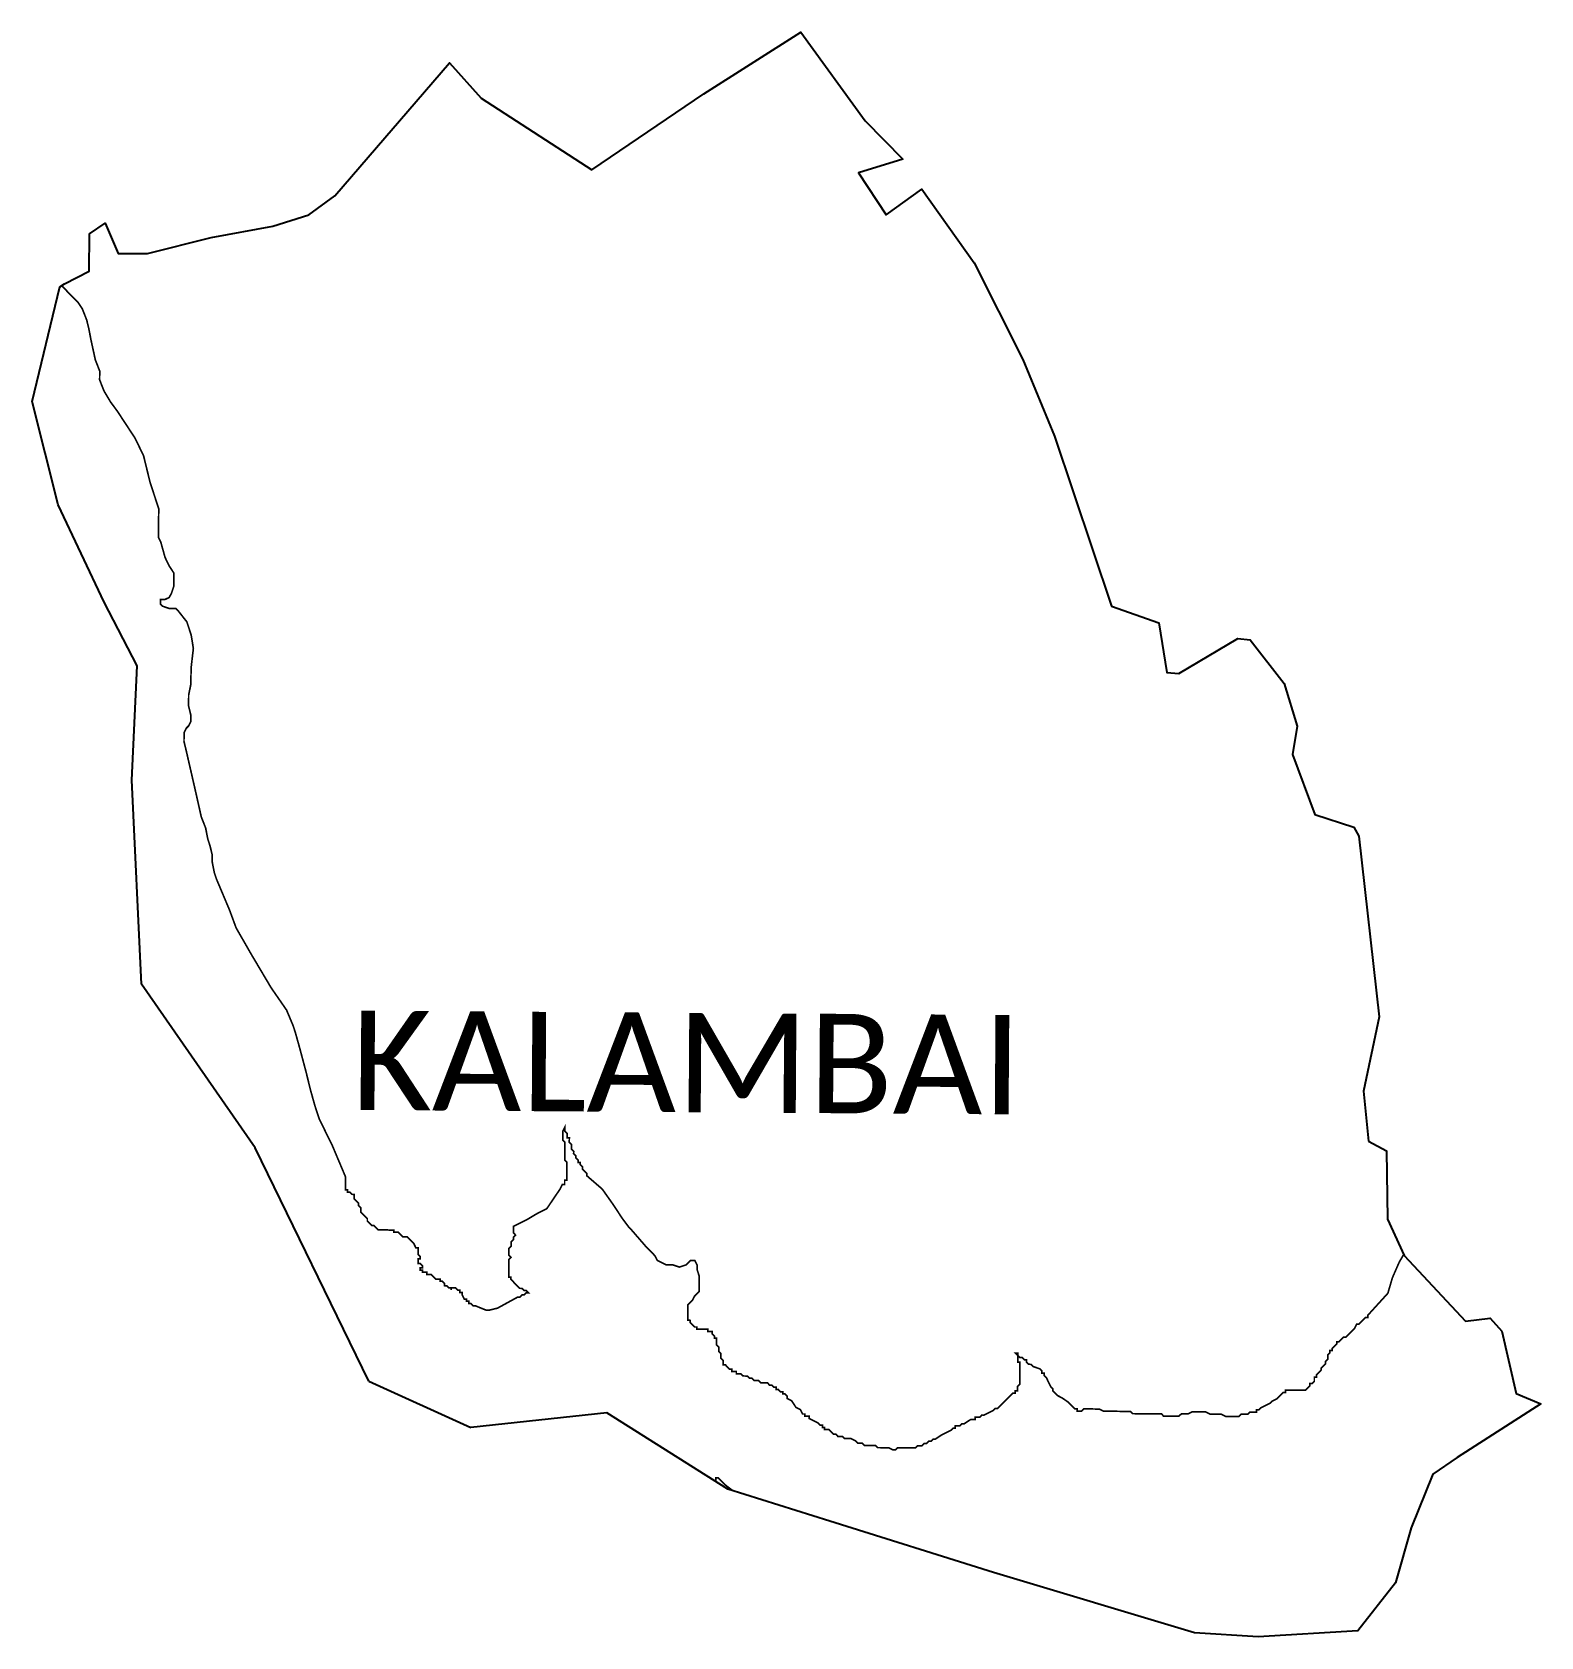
# Model space of a CAD drawing. Header units: metres. Extents: x 323313 to 326052, y 1818263 to 1821175.
import ezdxf

# ---------------------------------------------------------------- set-up
doc = ezdxf.new("R2010")
doc.units = ezdxf.units.M
for name, color, linetype in [('HAZARDS LINE', 1, 'Continuous'), ('village', 3, 'Continuous'), ('VILLAGE NAME', 250, 'Continuous')]:
    doc.layers.add(name, color=color, linetype=linetype)
doc.styles.get("Standard").update_dxf_attribs({"font": 'simplex.shx'})

msp = doc.modelspace()

# ---------------------------------------------------------------- linework, layer by layer
at = {"color": 3, "true_color": 0x00ff00, "flags": 128}
msp.add_lwpolyline([(323924.3, 1818727), (324109, 1818643)], dxfattribs=at)
at = {"layer": 'HAZARDS LINE', "lineweight": 18, "const_width": 3}
for points in [[(323366.5, 1820715), (323380.1, 1820701.3), (323396.1, 1820685.1), (323404.1, 1820673), (323412, 1820652.9), (323415.9, 1820636.8), (323419.8, 1820616.6), (323427.7, 1820580.4), (323435.6, 1820560.3), (323435.5, 1820544.2), (323443.4, 1820524), (323455.4, 1820503.9), (323467.4, 1820487.7), (323483.3, 1820463.5), (323499.2, 1820439.3), (323515.1, 1820407), (323526.9, 1820358.7), (323542.7, 1820310.4), (323542.6, 1820294.3), (323542.6, 1820278.2), (323542.4, 1820258.1), (323546.4, 1820250), (323554.3, 1820221.8), (323562.2, 1820205.7), (323570.2, 1820193.6), (323570.2, 1820181.6), (323570.1, 1820169.5), (323566, 1820157.4), (323561.9, 1820149.4), (323553.9, 1820145.5), (323545.8, 1820145.5), (323545.8, 1820137.5), (323549.8, 1820133.4), (323561.8, 1820129.3), (323573.9, 1820129.3), (323577.9, 1820125.2), (323593.8, 1820105), (323597.8, 1820092.9), (323601.7, 1820080.9), (323605.6, 1820056.7), (323601.4, 1820020.5), (323601.2, 1819992.4), (323597.1, 1819972.3), (323597, 1819952.2), (323600.9, 1819936.1), (323600.9, 1819924), (323596.8, 1819916), (323592.8, 1819912), (323588.7, 1819904), (323588.6, 1819887.9), (323592.5, 1819871.8), (323608.2, 1819803.4), (323620, 1819751), (323627.9, 1819730.9), (323631.8, 1819710.8), (323635.8, 1819698.7), (323639.7, 1819682.6), (323639.6, 1819670.5), (323643.5, 1819650.4), (323647.5, 1819638.3), (323659.4, 1819610.1), (323671.3, 1819581.9), (323683.2, 1819549.6), (323711, 1819501.2), (323746.9, 1819440.7), (323774.8, 1819400.4), (323786.7, 1819372.1), (323790.6, 1819360.1), (323798.5, 1819331.9), (323810.3, 1819287.6), (323818.2, 1819255.4), (323826.1, 1819227.2), (323834, 1819203), (323845.9, 1819178.8), (323857.8, 1819154.6), (323881.6, 1819098.2), (323881.6, 1819094.2), (323881.6, 1819086.1), (323881.5, 1819078.1), (323881.5, 1819074.1), (323885.5, 1819074), (323885.5, 1819070), (323889.5, 1819070), (323893.5, 1819066), (323897.5, 1819065.9), (323897.5, 1819061.9), (323897.5, 1819057.9), (323901.5, 1819053.9), (323905.5, 1819049.8), (323905.5, 1819045.8), (323909.5, 1819041.7), (323909.4, 1819033.7), (323913.4, 1819029.7), (323917.4, 1819025.6), (323921.4, 1819021.6), (323921.4, 1819017.6), (323925.4, 1819013.5), (323929.4, 1819009.5), (323933.4, 1819009.4), (323937.4, 1819005.4), (323941.4, 1819001.4), (323949.4, 1819001.3), (323953.5, 1819001.3), (323957.5, 1819001.3), (323961.5, 1819001.2), (323969.5, 1819001.2), (323969.5, 1818997.2), (323973.5, 1818997.2), (323977.5, 1818997.1), (323981.5, 1818993.1), (323985.5, 1818989), (323993.6, 1818989), (323997.6, 1818985), (324001.6, 1818980.9), (324005.6, 1818976.9), (324009.6, 1818968.8), (324013.6, 1818968.8), (324013.5, 1818964.8), (324013.5, 1818960.7), (324013.5, 1818956.7), (324017.5, 1818952.7), (324017.5, 1818948.7), (324013.5, 1818948.7), (324013.4, 1818944.7), (324013.4, 1818940.6), (324017.4, 1818940.6), (324021.4, 1818936.6), (324021.4, 1818932.6), (324017.4, 1818932.6), (324017.4, 1818928.6), (324021.4, 1818928.5), (324021.4, 1818924.5), (324029.4, 1818924.5), (324029.4, 1818920.4), (324037.4, 1818920.4), (324041.4, 1818916.4), (324045.4, 1818912.3), (324053.5, 1818912.3), (324053.4, 1818908.2), (324057.5, 1818908.2), (324061.4, 1818904.2), (324061.4, 1818900.2), (324065.4, 1818900.1), (324069.4, 1818896.1), (324073.5, 1818896.1), (324073.4, 1818892.1), (324073.5, 1818896.1), (324081.5, 1818896), (324085.5, 1818892), (324089.5, 1818892), (324089.5, 1818887.9), (324093.5, 1818887.9), (324093.5, 1818883.9), (324097.5, 1818875.8), (324101.5, 1818875.8), (324101.5, 1818871.8), (324105.5, 1818871.8), (324105.5, 1818867.7), (324109.5, 1818867.7), (324113.5, 1818863.7), (324117.5, 1818863.7), (324137.6, 1818855.5), (324141.6, 1818855.5), (324157.7, 1818859.4), (324194, 1818879.3), (324198, 1818879.3), (324202, 1818883.3), (324206.1, 1818883.3), (324210.1, 1818887.3), (324214.1, 1818887.2), (324210.1, 1818891.3), (324206.1, 1818891.3), (324202.1, 1818895.3), (324198.1, 1818895.4), (324194.1, 1818899.4), (324186.1, 1818907.5), (324182.1, 1818911.5), (324182.1, 1818915.6), (324178.1, 1818915.6), (324178.3, 1818947.8), (324182.3, 1818951.7), (324178.3, 1818955.8), (324178.4, 1818967.9), (324182.4, 1818971.9), (324182.5, 1818979.9), (324186.5, 1818983.9), (324186.5, 1818987.9), (324190.6, 1818991.9), (324186.6, 1818996), (324186.7, 1819008), (324194.7, 1819012), (324210.8, 1819019.9), (324231, 1819031.9), (324247.1, 1819039.8), (324255.2, 1819051.9), (324271.5, 1819075.9), (324275.5, 1819083.9), (324279.6, 1819083.9), (324279.6, 1819091.9), (324283.6, 1819091.9), (324283.8, 1819124.1), (324279.8, 1819128.1), (324280, 1819160.3), (324276, 1819164.3), (324276.1, 1819180.4), (324280.1, 1819188.4), (324280.1, 1819180.4), (324284.1, 1819176.3), (324284, 1819168.3), (324288.1, 1819168.3), (324288, 1819160.2), (324292, 1819156.2), (324292, 1819148.2), (324296, 1819144.1), (324295.9, 1819140.1), (324299.9, 1819136), (324299.9, 1819132), (324303.9, 1819128), (324303.9, 1819124), (324307.9, 1819123.9), (324307.9, 1819119.9), (324311.9, 1819115.9), (324311.9, 1819111.9), (324315.9, 1819107.8), (324319.9, 1819103.8), (324319.8, 1819099.7), (324347.8, 1819075.5), (324367.8, 1819047.2), (324383.7, 1819023), (324395.7, 1819006.8), (324399.7, 1819002.8), (324427.7, 1818970.5), (324443.6, 1818954.3), (324447.6, 1818946.2), (324463.7, 1818938.1), (324475.7, 1818938), (324487.8, 1818933.9), (324499.8, 1818937.9), (324507.9, 1818945.9), (324516, 1818945.8), (324519.9, 1818937.8), (324519.9, 1818929.7), (324523.8, 1818917.7), (324523.7, 1818889.5), (324515.6, 1818881.5), (324511.5, 1818873.5), (324507.5, 1818869.5), (324503.4, 1818865.5), (324503.3, 1818837.4), (324507.3, 1818837.3), (324507.3, 1818833.3), (324511.3, 1818829.3), (324515.3, 1818825.2), (324519.3, 1818825.2), (324519.3, 1818821.2), (324539.4, 1818821.1), (324539.4, 1818817), (324547.4, 1818817), (324547.4, 1818813), (324551.4, 1818808.9), (324551.3, 1818804.9), (324555.4, 1818804.9), (324555.3, 1818792.8), (324559.3, 1818788.8), (324559.3, 1818780.7), (324563.3, 1818776.7), (324563.2, 1818768.7), (324567.2, 1818764.6), (324567.2, 1818756.6), (324571.2, 1818756.6), (324575.2, 1818752.5), (324579.2, 1818748.5), (324583.2, 1818748.4), (324583.2, 1818744.4), (324591.2, 1818744.4), (324591.2, 1818740.4), (324599.2, 1818740.3), (324603.2, 1818736.3), (324611.3, 1818736.2), (324615.3, 1818732.2), (324619.3, 1818732.2), (324623.3, 1818728.1), (324631.3, 1818728.1), (324635.3, 1818724), (324647.4, 1818724), (324651.4, 1818719.9), (324655.4, 1818719.9), (324659.4, 1818715.9), (324663.4, 1818715.8), (324663.4, 1818711.8), (324667.4, 1818711.8), (324671.4, 1818707.7), (324675.4, 1818707.7), (324675.4, 1818703.7), (324679.4, 1818703.7), (324683.4, 1818699.6), (324683.4, 1818695.6), (324691.4, 1818691.5), (324699.4, 1818679.4), (324707.4, 1818675.4), (324711.4, 1818667.3), (324715.4, 1818667.3), (324715.4, 1818663.3), (324723.4, 1818663.2), (324723.4, 1818659.2), (324731.4, 1818655.1), (324739.4, 1818651.1), (324743.4, 1818647), (324747.4, 1818647), (324747.4, 1818643), (324751.4, 1818643), (324751.4, 1818638.9), (324759.5, 1818638.9), (324767.5, 1818630.8), (324771.5, 1818630.8), (324775.5, 1818626.7), (324783.5, 1818626.7), (324787.5, 1818622.6), (324799.6, 1818622.6), (324807.6, 1818618.5), (324811.6, 1818614.5), (324819.6, 1818614.4), (324823.6, 1818610.4), (324843.7, 1818610.3), (324847.7, 1818606.2), (324867.8, 1818606.1), (324875.8, 1818602), (324879.9, 1818602), (324883.9, 1818606), (324916.1, 1818605.8), (324920.1, 1818609.8), (324928.1, 1818609.8), (324932.2, 1818613.8), (324936.2, 1818613.8), (324940.3, 1818617.8), (324944.3, 1818617.7), (324948.3, 1818621.7), (324952.3, 1818621.7), (324964.4, 1818629.7), (324972.5, 1818633.7), (324980.6, 1818637.6), (324984.6, 1818641.6), (324988.6, 1818641.6), (324988.7, 1818645.6), (324996.7, 1818645.6), (325000.7, 1818649.6), (325004.8, 1818649.6), (325016.9, 1818657.5), (325024.9, 1818657.5), (325024.9, 1818661.5), (325033, 1818661.5), (325037, 1818665.5), (325041, 1818665.4), (325057.2, 1818673.4), (325061.2, 1818677.4), (325065.2, 1818677.4), (325073.3, 1818685.4), (325077.3, 1818689.4), (325081.4, 1818693.4), (325085.4, 1818697.4), (325093.5, 1818705.4), (325097.5, 1818705.3), (325097.6, 1818709.4), (325101.6, 1818709.3), (325101.6, 1818717.4), (325105.7, 1818721.4), (325105.9, 1818761.6), (325101.9, 1818761.6), (325101.9, 1818773.7), (325097.9, 1818777.7), (325102, 1818777.7), (325101.9, 1818773.7), (325105.9, 1818769.6), (325110, 1818769.6), (325114, 1818765.6), (325118, 1818765.5), (325118, 1818761.5), (325121.9, 1818757.5), (325126, 1818757.4), (325130, 1818753.4), (325142, 1818749.3), (325146, 1818745.3), (325146, 1818741.3), (325150, 1818741.2), (325150, 1818737.2), (325154, 1818733.2), (325157.9, 1818725.1), (325161.9, 1818717), (325165.9, 1818713), (325165.9, 1818709), (325173.9, 1818700.9), (325181.9, 1818696.8), (325193.9, 1818688.7), (325197.9, 1818684.7), (325201.9, 1818680.6), (325205.9, 1818676.6), (325209.9, 1818676.6), (325209.9, 1818672.5), (325218, 1818672.5), (325222, 1818676.5), (325250.1, 1818676.3), (325258.2, 1818672.3), (325306.4, 1818672), (325310.4, 1818667.9), (325362.7, 1818667.7), (325366.6, 1818663.6), (325394.8, 1818663.5), (325398.8, 1818667.4), (325410.9, 1818667.4), (325419, 1818671.4), (325443.1, 1818671.2), (325451.1, 1818667.2), (325471.2, 1818667), (325479.2, 1818663), (325503.3, 1818662.8), (325507.4, 1818666.8), (325519.4, 1818666.8), (325523.5, 1818670.8), (325535.5, 1818670.7), (325535.6, 1818674.7), (325539.6, 1818674.7), (325543.6, 1818678.7), (325559.7, 1818686.6), (325563.8, 1818690.6), (325571.9, 1818694.6), (325575.9, 1818698.6), (325579.9, 1818702.6), (325584, 1818706.6), (325588, 1818706.6), (325588, 1818710.6), (325624.2, 1818710.4), (325628.2, 1818714.4), (325632.3, 1818718.4), (325632.3, 1818722.4), (325636.3, 1818722.4), (325640.4, 1818726.4), (325640.4, 1818734.4), (325644.4, 1818734.4), (325644.5, 1818738.4), (325648.5, 1818742.4), (325652.5, 1818746.4), (325652.6, 1818750.5), (325660.7, 1818758.5), (325660.7, 1818762.5), (325664.7, 1818766.5), (325664.8, 1818774.5), (325668.8, 1818778.5), (325668.8, 1818782.5), (325672.9, 1818782.5), (325672.9, 1818786.5), (325681, 1818794.5), (325681, 1818798.5), (325685, 1818798.5), (325693.1, 1818806.5), (325697.1, 1818806.5), (325701.2, 1818810.5), (325705.2, 1818814.5), (325709.2, 1818818.5), (325713.3, 1818822.5), (325717.3, 1818830.5), (325721.4, 1818830.5), (325725.4, 1818834.5), (325733.5, 1818842.5), (325737.5, 1818842.5), (325737.5, 1818846.5), (325773.9, 1818886.5), (325782.1, 1818914.6), (325794.4, 1818942.7), (325802.7, 1818957)], [(324585.3, 1818527.8), (324570, 1818539.4), (324558, 1818551.6), (324553.9, 1818551.6), (324553.9, 1818544.5)]]:
    msp.add_lwpolyline(points, dxfattribs=at)
at = {"layer": 'village', "color": 3, "true_color": 0x00ff00}
for points in [[(323924.4, 1818726.9, 0), (323718, 1819150.4, 0), (323511.7, 1819447.2, 0), (323494, 1819817.5, 0), (323503.8, 1820024.9, 0), (323443.5, 1820140.6, 0), (323360.4, 1820317.6, 0), (323312.9, 1820504.7, 0), (323363, 1820712.9, 0), (323371.6, 1820718.2, 0), (323416.3, 1820741.7, 0), (323417.3, 1820809, 0), (323445.8, 1820828.7, 0), (323468.9, 1820773.3, 0), (323522.5, 1820773.3, 0), (323637.8, 1820802.8, 0), (323750.1, 1820823.2, 0), (323815.4, 1820843.6, 0), (323862.6, 1820878.1, 0), (324070.5, 1821119.8, 0), (324127.9, 1821055.5, 0), (324329.2, 1820925.4, 0), (324532.1, 1821063.4, 0), (324708.5, 1821175.4, 0), (324825.1, 1821014.3, 0), (324893.5, 1820945, 0), (324812.8, 1820919.8, 0), (324863, 1820843.9, 0), (324927.8, 1820890.1, 0), (325023.2, 1820756.5, 0), (325111, 1820580.9, 0), (325168.5, 1820441.9, 0), (325272, 1820133.5, 0), (325358.4, 1820103.5, 0), (325372.9, 1820013.3, 0), (325394.3, 1820011.2, 0), (325501.3, 1820074.9, 0), (325523.9, 1820072.2, 0), (325585.9, 1819993.2, 0), (325609.3, 1819915.8, 0), (325600.8, 1819864.3, 0), (325641.4, 1819755.1, 0), (325711.9, 1819732.6, 0), (325721.2, 1819716.2, 0), (325758.3, 1819388.4, 0), (325729.9, 1819253.2, 0), (325739, 1819162.2, 0)], [(325739, 1819162.2, 0), (325771.6, 1819144.7, 0), (325772.9, 1819020.9, 0), (325803.7, 1818955, 0), (325914.5, 1818835.8, 0), (325959.6, 1818841.5, 0), (325980.8, 1818817.7, 0), (326007, 1818704.6, 0), (326051.7, 1818686, 0), (325899.4, 1818588.5, 0), (325855.6, 1818558.3, 0), (325816.3, 1818460.4, 0), (325787.5, 1818360.6, 0), (325719.3, 1818273.7, 0), (325538.3, 1818262.7, 0), (325422.9, 1818269.9, 0), (325058.3, 1818379.7, 0), (324761.1, 1818472.8, 0), (324575.6, 1818530.8, 0), (324355.9, 1818669.3, 0), (324109, 1818643, 0)]]:
    msp.add_polyline3d(points, dxfattribs=at)

# ---------------------------------------------------------------- texts
at = {"layer": 'VILLAGE NAME', "insert": (323893.4, 1819399.5), "char_height": 180.345, "attachment_point": 1, "rotation": 359.6139}
msp.add_mtext_dynamic_manual_height_columns('{\\fCalibri|b0|i0|c0|p34;KALAMBAI}', width=1779.605, gutter_width=901.7, heights=[0], dxfattribs=at)

doc.saveas('drawing.dxf')
